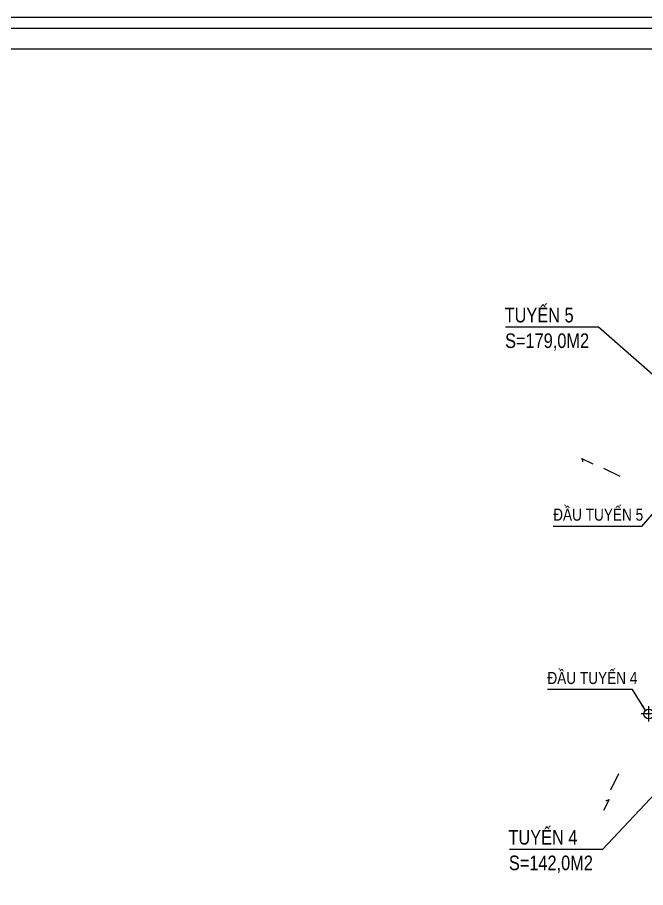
# Model space of a CAD drawing. Header units: metres. Extents: x 596585 to 599449, y 2303977 to 2307363.
# Drawn here: x 598563.7 to 598666.8, y 2304804.3 to 2304947.1 of the extents above; entities that cross this region are included whole.
import ezdxf

# ---------------------------------------------------------------- set-up
doc = ezdxf.new("R2010")
doc.units = ezdxf.units.M
doc.header["$MEASUREMENT"] = 0
doc.linetypes.add('HIDDEN', pattern=[0.375, 0.25, -0.125])
for name, color, linetype in [('KHUNGTEN', 5, 'Continuous'), ('pntelev', 2, 'Continuous'), ('thep', 2, 'Continuous'), ('TUYEN', 7, 'Continuous')]:
    doc.layers.add(name, color=color, linetype=linetype)
for name, color, linetype, lineweight in [('LC Dim', 8, 'Continuous', 18), ('LC Khac', 4, 'Continuous', 9), ('LC MANH DUT', 35, 'HIDDEN', 5), ('LC Text2', 7, 'Continuous', 25)]:
    doc.layers.add(name, color=color, linetype=linetype, lineweight=lineweight)
doc.styles.add('T2', font='', dxfattribs={"width": 0.8})
doc.styles.add('TENCOC', font='Vnromanc.shx')
doc.styles.get('T2').set_extended_font_data('.VnArialH')
doc.dimstyles.get("Standard").update_dxf_attribs({"dimtxt": 0.18, "dimasz": 0.18, "dimexe": 0.18, "dimexo": 0.0625, "dimgap": 0.09, "dimtad": 0, "dimtih": 1, "dimtoh": 1, "dimdec": 4, "dimzin": 0, "dimdsep": 46, "dimtxsty": 'Standard', "dimcen": 0.09, "dimadec": 0, "dimazin": 0, "dimtfac": 1, "dimtdec": 4, "dimtofl": 0, "dimtmove": 0, "dimatfit": 3, "dimfxl": 1, "dimtolj": 1, "dimtzin": 0, "dimarcsym": 0})

# ---------------------------------------------------------------- blocks, each defined once
blk = doc.blocks.new('a2')
at = {"layer": 'Defpoints', "flags": 128}
blk.add_lwpolyline([(297, 102.507), (0, 102.507), (0, -102.507), (297, -102.507)], close=True, dxfattribs=at)
at = {"layer": 'KHUNGTEN'}
blk.add_lwpolyline([(295.885, -100.496), (10, -100.496), (10, 101.392), (295.885, 101.392)], close=True, dxfattribs=at)
at = {"layer": 'thep'}
blk.add_lwpolyline([(293.77, -98.381), (12.115, -98.381), (12.115, 99.277), (293.77, 99.277)], close=True, dxfattribs=at)
blk = doc.blocks.new('bu lon')
at = {"layer": 'LC Khac', "color": 9}
for p, q in [((0.786, 0), (-0.786, 0)), ((0, -0.786), (0, 0.786))]:
    blk.add_line(p, q, dxfattribs=at)
at = {"layer": 'LC Khac', "color": 7}
blk.add_circle((0, 0), 0.5, dxfattribs=at)
blk = doc.blocks.new('MM')
at = {"layer": 'LC Khac', "xscale": 2.289702860291335, "yscale": 2.289702860291335, "zscale": 2.289702860291335}
blk.add_blockref('bu lon', (0, 0), dxfattribs=at)
blk = doc.blocks.new('COCTRENTUYEN')
at = {"layer": 'TUYEN', "color": 5, "lineweight": 0}
blk.add_line((-19.1, 229.48), (-16.41, 228.15), dxfattribs=at)
at = {"layer": 'TUYEN', "color": 2, "lineweight": 0}
blk.add_line((-16.62, 179.32), (-17.97, 176.64), dxfattribs=at)
at = {"layer": 'LC MANH DUT', "xscale": 0.6987324145411622, "yscale": 0.6987324145411622, "zscale": 0.6987324145411622, "rotation": 359.999216292062}
blk.add_blockref('MM', (-11.67, 189.14), dxfattribs=at)
at = {"layer": 'LC Text2', "style": 'T2', "width": 0.8}
for s, p in [('®Çu tuyÕn 5', (-27.37, 220.85, 0)), ('®Çu tuyÕn 4', (-28.32, 194.04, 0))]:
    blk.add_text(s, height=2, rotation=0.0008, dxfattribs=at).set_placement(p)
at = {"layer": 'TUYEN', "color": 5, "lineweight": 0, "style": 'TENCOC'}
blk.add_text('1', height=2, rotation=63.7887, dxfattribs=at).set_placement((-21.27, 229.33))
at = {"layer": 'TUYEN', "color": 2, "lineweight": 0, "style": 'TENCOC'}
blk.add_text('1', height=2, rotation=333.2602, dxfattribs=at).set_placement((-19.93, 173.71))
at = {"layer": 'LC Dim', "lineweight": 0}
for points in [[(-9.42, 223.89), (-12.88, 219.92), (-27.35, 219.92)], [(-12.22, 189.72), (-14.36, 193.16), (-28.3, 193.16)]]:
    blk.add_leader(points, dimstyle='Standard', override={"dimasz": 1, "dimgap": 0.09, "dimtad": 0, "dimdsep": 0, "dimtix": 1, "dimlwd": 0, "dimlwe": 0}, dxfattribs=at)

msp = doc.modelspace()

# ---------------------------------------------------------------- block references
at = {"layer": 'LC Text2', "linetype": 'Continuous', "lineweight": 0}
msp.add_blockref('COCTRENTUYEN', (598679.033, 2304643.669), dxfattribs=at)
at = {"layer": 'pntelev', "linetype": 'Continuous', "lineweight": 0, "xscale": 1.6, "yscale": 1.6, "zscale": 1.6}
msp.add_blockref('a2', (598498.144, 2304783.116), dxfattribs=at)

# ---------------------------------------------------------------- texts
at = {"layer": 'LC Text2', "style": 'T2', "width": 0.8}
for s, p in [('tuyÕn 5', (598643.696, 2304897.064, 0)), ('s=179,0m2', (598643.771, 2304892.863, 0)), ('tuyÕn 4', (598644.322, 2304811.355, 0)), ('s=142,0m2', (598644.396, 2304807.155, 0))]:
    msp.add_text(s, height=2.4, rotation=0, dxfattribs=at).set_placement(p)

# ---------------------------------------------------------------- leaders
at = {"layer": 'LC Dim', "linetype": 'Continuous', "lineweight": 0}
for points in [[(598680.285, 2304877.709), (598659.133, 2304896.271), (598643.858, 2304896.271)], [(598676.412, 2304828.252), (598659.759, 2304810.562), (598644.483, 2304810.562)]]:
    msp.add_leader(points, dimstyle='Standard', override={"dimtxt": 0.5, "dimasz": 1.5, "dimgap": 0.09, "dimtad": 0, "dimdec": 2, "dimdsep": 0, "dimtdec": 2, "dimtix": 1, "dimlwd": 0, "dimlwe": 0}, dxfattribs=at)

doc.saveas('drawing.dxf')
